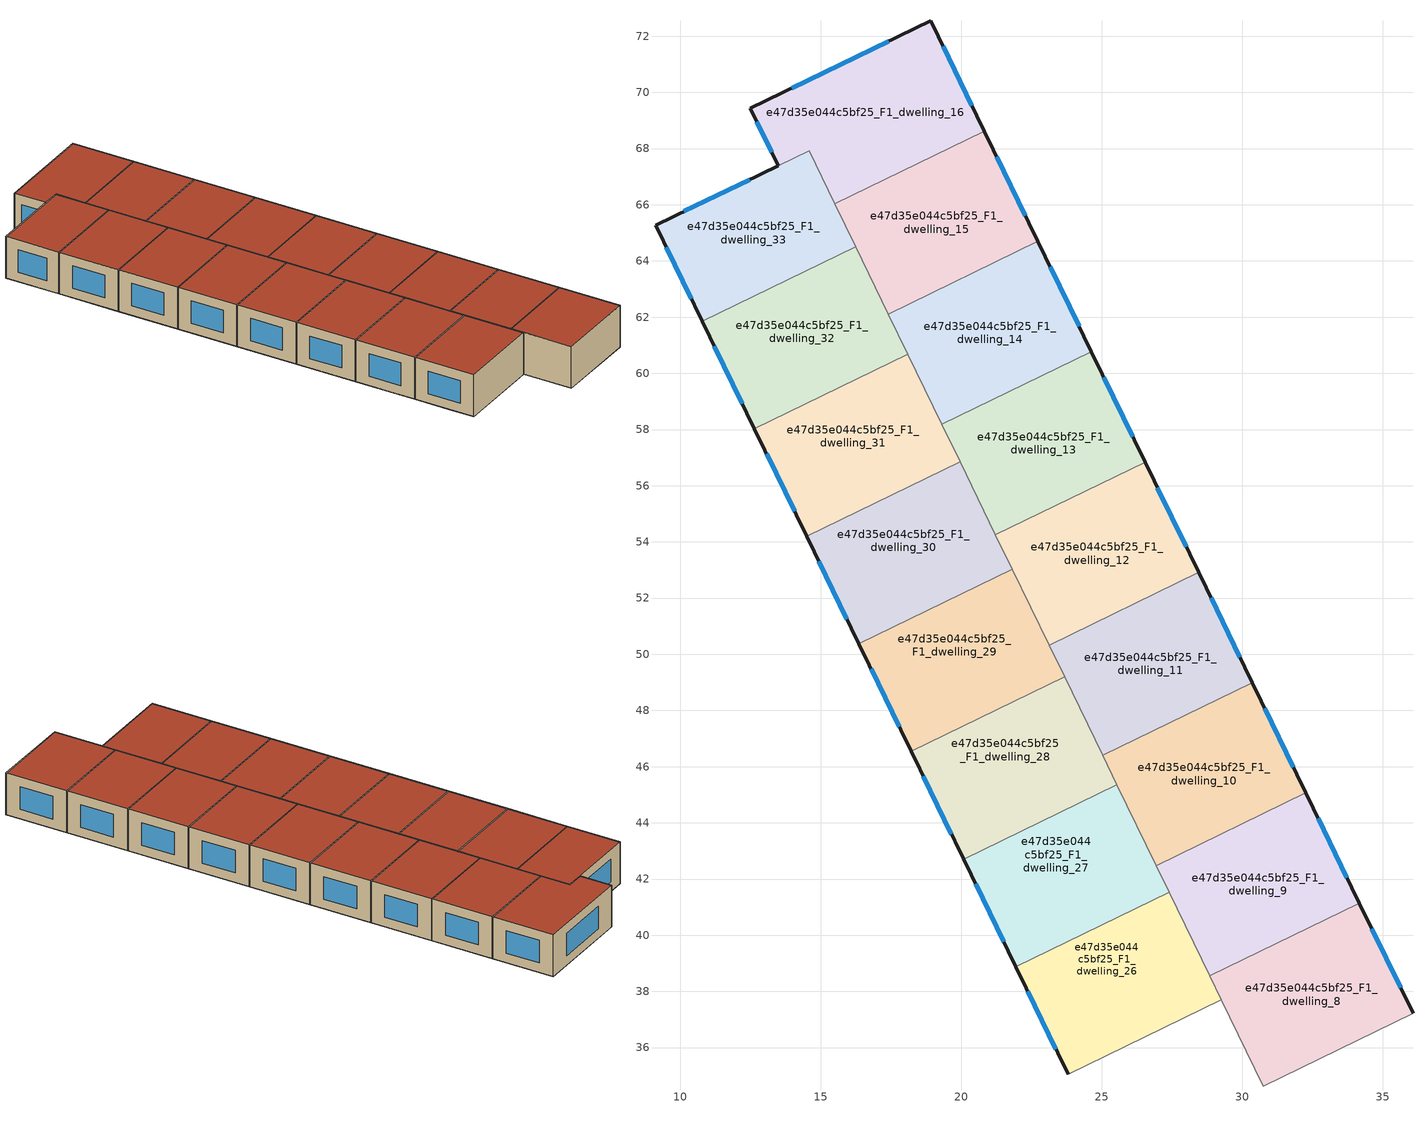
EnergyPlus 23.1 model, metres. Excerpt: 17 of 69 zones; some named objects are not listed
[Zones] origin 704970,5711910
e47d35e044c5bf25_F1_dwelling_10
 floor to e47d35e044c5bf25_F0_dwelling_10 (EU_floor_Construction): 32.26,45.07 30.35,48.99 25.03,46.4 26.94,42.48 z3
 wall outside (EU_wall_Construction): 30.35,48.99 32.26,45.07 z3:6
 wall to e47d35e044c5bf25_F1_dwelling_11 (EU_wall_Construction): 25.03,46.4 30.35,48.99 z3:6
 wall to e47d35e044c5bf25_F1_dwelling_9 (EU_wall_Construction): 32.26,45.07 26.94,42.48 z3:6
 wall to e47d35e044c5bf25_F1_dwelling_27 (EU_wall_Construction): 26.94,42.48 25.53,45.36 z3:6
 wall to e47d35e044c5bf25_F1_dwelling_28 (EU_wall_Construction): 25.53,45.36 25.03,46.4 z3:6
 window (EU_Window_Construction): 30.79,48.08 31.82,45.97 z3.69:5.31
 roof outside (EU_roof_Construction): 30.35,48.99 32.26,45.07 26.94,42.48 25.03,46.4 z6
e47d35e044c5bf25_F1_dwelling_11
 floor to e47d35e044c5bf25_F0_dwelling_11 (EU_floor_Construction): 30.35,48.99 28.44,52.92 23.12,50.33 25.03,46.4 z3
 wall outside (EU_wall_Construction): 28.44,52.92 30.35,48.99 z3:6
 wall to e47d35e044c5bf25_F1_dwelling_12 (EU_wall_Construction): 23.12,50.33 28.44,52.92 z3:6
 wall to e47d35e044c5bf25_F1_dwelling_28 (EU_wall_Construction): 25.03,46.4 23.67,49.19 z3:6
 wall to e47d35e044c5bf25_F1_dwelling_29 (EU_wall_Construction): 23.67,49.19 23.12,50.33 z3:6
 window (EU_Window_Construction): 28.89,52.01 29.91,49.9 z3.69:5.31
 roof outside (EU_roof_Construction): 28.44,52.92 30.35,48.99 25.03,46.4 23.12,50.33 z6
e47d35e044c5bf25_F1_dwelling_12
 floor to e47d35e044c5bf25_F0_dwelling_12 (EU_floor_Construction): 28.44,52.92 26.54,56.84 21.21,54.26 23.12,50.33 z3
 wall outside (EU_wall_Construction): 26.54,56.84 28.44,52.92 z3:6
 wall to e47d35e044c5bf25_F1_dwelling_13 (EU_wall_Construction): 21.21,54.26 26.54,56.84 z3:6
 wall to e47d35e044c5bf25_F1_dwelling_29 (EU_wall_Construction): 23.12,50.33 21.81,53.02 z3:6
 wall to e47d35e044c5bf25_F1_dwelling_30 (EU_wall_Construction): 21.81,53.02 21.21,54.26 z3:6
 window (EU_Window_Construction): 26.98,55.93 28,53.83 z3.69:5.31
 roof outside (EU_roof_Construction): 26.54,56.84 28.44,52.92 23.12,50.33 21.21,54.26 z6
e47d35e044c5bf25_F1_dwelling_13
 floor to e47d35e044c5bf25_F0_dwelling_13 (EU_floor_Construction): 26.54,56.84 24.63,60.77 19.31,58.18 21.21,54.26 z3
 wall outside (EU_wall_Construction): 24.63,60.77 26.54,56.84 z3:6
 wall to e47d35e044c5bf25_F1_dwelling_14 (EU_wall_Construction): 19.31,58.18 24.63,60.77 z3:6
 wall to e47d35e044c5bf25_F1_dwelling_30 (EU_wall_Construction): 21.21,54.26 19.95,56.85 z3:6
 wall to e47d35e044c5bf25_F1_dwelling_31 (EU_wall_Construction): 19.95,56.85 19.31,58.18 z3:6
 window (EU_Window_Construction): 25.07,59.86 26.1,57.75 z3.69:5.31
 roof outside (EU_roof_Construction): 24.63,60.77 26.54,56.84 21.21,54.26 19.31,58.18 z6
e47d35e044c5bf25_F1_dwelling_14
 floor to e47d35e044c5bf25_F0_dwelling_14 (EU_floor_Construction): 24.63,60.77 22.72,64.7 17.4,62.11 19.31,58.18 z3
 wall outside (EU_wall_Construction): 22.72,64.7 24.63,60.77 z3:6
 wall to e47d35e044c5bf25_F1_dwelling_15 (EU_wall_Construction): 17.4,62.11 22.72,64.7 z3:6
 wall to e47d35e044c5bf25_F1_dwelling_31 (EU_wall_Construction): 19.31,58.18 18.09,60.68 z3:6
 wall to e47d35e044c5bf25_F1_dwelling_32 (EU_wall_Construction): 18.09,60.68 17.4,62.11 z3:6
 window (EU_Window_Construction): 23.16,63.79 24.19,61.68 z3.69:5.31
 roof outside (EU_roof_Construction): 22.72,64.7 24.63,60.77 19.31,58.18 17.4,62.11 z6
e47d35e044c5bf25_F1_dwelling_15
 floor to e47d35e044c5bf25_F0_dwelling_15 (EU_floor_Construction): 22.72,64.7 20.81,68.62 15.49,66.04 17.4,62.11 z3
 wall outside (EU_wall_Construction): 20.81,68.62 22.72,64.7 z3:6
 wall to e47d35e044c5bf25_F1_dwelling_16 (EU_wall_Construction): 15.49,66.04 20.81,68.62 z3:6
 wall to e47d35e044c5bf25_F1_dwelling_32 (EU_wall_Construction): 17.4,62.11 16.23,64.51 z3:6
 wall to e47d35e044c5bf25_F1_dwelling_33 (EU_wall_Construction): 16.23,64.51 15.49,66.04 z3:6
 window (EU_Window_Construction): 21.25,67.71 22.28,65.6 z3.69:5.31
 roof outside (EU_roof_Construction): 20.81,68.62 22.72,64.7 17.4,62.11 15.49,66.04 z6
e47d35e044c5bf25_F1_dwelling_16
 floor to e47d35e044c5bf25_F0_dwelling_16 (EU_floor_Construction): 20.81,68.62 18.91,72.54 12.48,69.43 13.48,67.39 14.58,67.92 15.49,66.04 z3
 wall outside (EU_wall_Construction): 13.48,67.39 12.48,69.43 18.91,72.54 20.81,68.62 z3:6
 wall to e47d35e044c5bf25_F1_dwelling_33 (EU_wall_Construction): 15.49,66.04 14.58,67.92 13.48,67.39 z3:6
 window (EU_Window_Construction): 19.35,71.64 20.37,69.53 / 13.25,67.86 12.71,68.96 / 13.97,70.15 17.42,71.83 z3.69:5.31
 roof outside (EU_roof_Construction): 18.91,72.54 20.81,68.62 15.49,66.04 14.58,67.92 13.48,67.39 12.48,69.43 z6
e47d35e044c5bf25_F1_dwelling_26
 floor adiabatic (EU_floor_Construction): 28.43,39.41 27.39,41.53 21.94,38.88 22.97,36.76 z3
 floor to e47d35e044c5bf25_F0_dwelling_26 (EU_floor_Construction): 29.25,37.71 28.43,39.41 22.97,36.76 23.8,35.05 z3
 wall outside (EU_wall_Construction): 23.8,35.05 21.94,38.88 z3:6
 wall to e47d35e044c5bf25_F1_dwelling_27 (EU_wall_Construction): 21.94,38.88 27.4,41.54 z3:6
 wall to e47d35e044c5bf25_F1_dwelling_25 (EU_wall_Construction): 29.26,37.71 23.8,35.05 z3:6
 wall to e47d35e044c5bf25_F1_dwelling_9 (EU_wall_Construction): 27.4,41.54 28.84,38.55 z3:6
 wall to e47d35e044c5bf25_F1_dwelling_8 (EU_wall_Construction): 28.84,38.55 29.25,37.71 z3:6
 window (EU_Window_Construction): 23.37,35.94 22.37,38 z3.69:5.31
 roof outside (EU_roof_Construction): 27.4,41.54 29.26,37.71 23.8,35.05 21.94,38.88 z6
e47d35e044c5bf25_F1_dwelling_27
 floor to e47d35e044c5bf25_F0_dwelling_28 (EU_floor_Construction): 26.67,43.02 25.53,45.36 20.08,42.71 21.21,40.37 z3
 floor to e47d35e044c5bf25_F0_dwelling_27 (EU_floor_Construction): 27.39,41.53 26.67,43.02 21.21,40.37 21.94,38.88 z3
 wall outside (EU_wall_Construction): 21.94,38.88 20.08,42.71 z3:6
 wall to e47d35e044c5bf25_F1_dwelling_28 (EU_wall_Construction): 20.08,42.71 25.53,45.36 z3:6
 wall to e47d35e044c5bf25_F1_dwelling_9 (EU_wall_Construction): 26.94,42.48 27.39,41.54 z3:6
 window (EU_Window_Construction): 21.51,39.77 20.51,41.83 z3.69:5.31
 roof outside (EU_roof_Construction): 25.53,45.36 27.4,41.54 21.94,38.88 20.08,42.71 z6
e47d35e044c5bf25_F1_dwelling_28
 floor to e47d35e044c5bf25_F0_dwelling_28 (EU_floor_Construction): 25.53,45.36 24.91,46.64 19.46,43.99 20.08,42.71 z3
 floor to e47d35e044c5bf25_F0_dwelling_29 (EU_floor_Construction): 24.91,46.64 23.67,49.19 18.22,46.54 19.46,43.99 z3
 wall outside (EU_wall_Construction): 20.08,42.71 18.21,46.54 z3:6
 wall to e47d35e044c5bf25_F1_dwelling_29 (EU_wall_Construction): 18.21,46.54 23.67,49.19 z3:6
 window (EU_Window_Construction): 19.65,43.6 18.65,45.65 z3.69:5.31
 roof outside (EU_roof_Construction): 23.67,49.19 25.53,45.36 20.08,42.71 18.21,46.54 z6
e47d35e044c5bf25_F1_dwelling_29
 floor to e47d35e044c5bf25_F0_dwelling_29 (EU_floor_Construction): 23.67,49.19 23.16,50.26 17.7,47.6 18.22,46.54 z3
 floor to e47d35e044c5bf25_F0_dwelling_30 (EU_floor_Construction): 23.16,50.26 21.81,53.02 16.36,50.37 17.7,47.6 z3
 wall outside (EU_wall_Construction): 18.21,46.54 16.35,50.37 z3:6
 wall to e47d35e044c5bf25_F1_dwelling_30 (EU_wall_Construction): 16.35,50.37 21.81,53.02 z3:6
 window (EU_Window_Construction): 17.78,47.43 16.79,49.48 z3.69:5.31
 roof outside (EU_roof_Construction): 21.81,53.02 23.67,49.19 18.21,46.54 16.35,50.37 z6
e47d35e044c5bf25_F1_dwelling_30
 floor to e47d35e044c5bf25_F0_dwelling_30 (EU_floor_Construction): 21.81,53.02 21.4,53.87 15.94,51.22 16.36,50.37 z3
 floor to e47d35e044c5bf25_F0_dwelling_31 (EU_floor_Construction): 21.4,53.87 19.95,56.85 14.5,54.2 15.94,51.22 z3
 wall outside (EU_wall_Construction): 16.35,50.37 14.49,54.2 z3:6
 wall to e47d35e044c5bf25_F1_dwelling_31 (EU_wall_Construction): 14.49,54.2 19.95,56.85 z3:6
 window (EU_Window_Construction): 15.92,51.26 14.93,53.31 z3.69:5.31
 roof outside (EU_roof_Construction): 19.95,56.85 21.81,53.02 16.35,50.37 14.49,54.2 z6
e47d35e044c5bf25_F1_dwelling_31
 floor to e47d35e044c5bf25_F0_dwelling_32 (EU_floor_Construction): 19.64,57.49 18.09,60.68 12.64,58.03 14.19,54.84 z3
 floor to e47d35e044c5bf25_F0_dwelling_31 (EU_floor_Construction): 19.95,56.85 19.64,57.49 14.19,54.84 14.5,54.2 z3
 wall outside (EU_wall_Construction): 14.49,54.2 12.64,58.03 z3:6
 wall to e47d35e044c5bf25_F1_dwelling_32 (EU_wall_Construction): 12.64,58.03 18.09,60.68 z3:6
 window (EU_Window_Construction): 14.06,55.08 13.07,57.14 z3.69:5.31
 roof outside (EU_roof_Construction): 18.09,60.68 19.95,56.85 14.49,54.2 12.64,58.03 z6
e47d35e044c5bf25_F1_dwelling_32
 floor to e47d35e044c5bf25_F0_dwelling_32 (EU_floor_Construction): 18.09,60.68 17.89,61.1 12.43,58.45 12.64,58.03 z3
 floor to e47d35e044c5bf25_F0_dwelling_33 (EU_floor_Construction): 17.89,61.1 16.23,64.51 10.78,61.86 12.43,58.45 z3
 wall outside (EU_wall_Construction): 12.64,58.03 10.78,61.86 z3:6
 wall to e47d35e044c5bf25_F1_dwelling_33 (EU_wall_Construction): 10.78,61.86 16.23,64.51 z3:6
 window (EU_Window_Construction): 12.2,58.91 11.21,60.97 z3.69:5.31
 roof outside (EU_roof_Construction): 16.23,64.51 18.09,60.68 12.64,58.03 10.78,61.86 z6
e47d35e044c5bf25_F1_dwelling_33
 floor to e47d35e044c5bf25_F0_dwelling_33 (EU_floor_Construction): 16.23,64.51 16.13,64.72 10.67,62.07 10.78,61.86 z3
 floor to e47d35e044c5bf25_F0_dwelling_34 (EU_floor_Construction): 16.13,64.72 14.58,67.92 9.11,65.28 10.67,62.07 z3
 wall outside (EU_wall_Construction): 10.78,61.86 9.11,65.28 13.48,67.39 z3:6
 window (EU_Window_Construction): 10.39,62.65 9.5,64.49 / 10.12,65.77 12.47,66.9 z3.69:5.31
 roof outside (EU_roof_Construction): 14.58,67.92 16.23,64.51 10.78,61.86 9.11,65.28 z6
e47d35e044c5bf25_F1_dwelling_8
 floor to e47d35e044c5bf25_F0_dwelling_8 (EU_floor_Construction): 36.07,37.22 34.17,41.14 28.84,38.55 30.75,34.63 z3
 wall outside (EU_wall_Construction): 34.17,41.14 36.07,37.22 z3:6
 wall to e47d35e044c5bf25_F1_dwelling_9 (EU_wall_Construction): 28.84,38.55 34.17,41.14 z3:6
 wall to e47d35e044c5bf25_F1_dwelling_7 (EU_wall_Construction): 36.07,37.22 30.75,34.63 z3:6
 wall to e47d35e044c5bf25_F1_dwelling_25 (EU_wall_Construction): 30.75,34.63 29.26,37.71 z3:6
 window (EU_Window_Construction): 34.61,40.23 35.63,38.12 z3.69:5.31
 roof outside (EU_roof_Construction): 34.17,41.14 36.07,37.22 30.75,34.63 28.84,38.55 z6
e47d35e044c5bf25_F1_dwelling_9
 floor to e47d35e044c5bf25_F0_dwelling_9 (EU_floor_Construction): 34.17,41.14 32.26,45.07 26.94,42.48 28.84,38.55 z3
 wall outside (EU_wall_Construction): 32.26,45.07 34.17,41.14 z3:6
 window (EU_Window_Construction): 32.7,44.16 33.73,42.05 z3.69:5.31
 roof outside (EU_roof_Construction): 32.26,45.07 34.17,41.14 28.84,38.55 26.94,42.48 z6
[Building]
EU S2 Campaign: North Axis=0; Terrain=City; Solar Distribution=FullExterior
[Site:Location]
London: Latitude=51.5; Longitude=-0.5; Time Zone=0; Elevation=25
[SizingPeriod:WeatherFileDays]
AnnualSizingPeriod: Begin Month=1; Begin Day of Month=1; End Month=12; End Day of Month=31; Day of Week for Start Day=Monday; Use Weather File Daylight Saving Period=No; Use Weather File Rain and Snow Indicators=No
[MATERIAL]
EU_InternalMass_Material: Roughness=MediumRough; Thickness=0.1; Conductivity=1; Density=1800; Specific Heat=900; Thermal Absorptance=0.9; Solar Absorptance=0.7; Visible Absorptance=0.7
[MATERIAL:NOMASS] Roughness=MediumRough; Thermal Absorptance=0.9; Solar Absorptance=0.7; Visible Absorptance=0.7
Name | Thermal Resistance
EU_wall_NoMass | 0.635353
EU_roof_NoMass | 0.675062
EU_floor_NoMass | 1.96382
[WINDOWMATERIAL:SIMPLEGLAZINGSYSTEM]
EU_Window_SimpleGlazing: UFactor=2.96269; Solar Heat Gain Coefficient=0.76; Visible Transmittance=0.76
[CONSTRUCTION]
EU_wall_Construction: EU_wall_NoMass
EU_roof_Construction: EU_roof_NoMass
EU_floor_Construction: EU_floor_NoMass
EU_InternalMass_Construction: EU_InternalMass_Material
EU_Window_Construction: EU_Window_SimpleGlazing
[ZONE] Type=1; Multiplier=1; Ceiling Height=autocalculate; Floor Area=autocalculate; Part of Total Floor Area=Yes
Name | Volume
e47d35e044c5bf25_F1_dwelling_10 | 77.4873
e47d35e044c5bf25_F1_dwelling_11 | 77.4939
e47d35e044c5bf25_F1_dwelling_12 | 77.4917
e47d35e044c5bf25_F1_dwelling_13 | 77.4866
e47d35e044c5bf25_F1_dwelling_14 | 77.502
e47d35e044c5bf25_F1_dwelling_15; e47d35e044c5bf25_F1_dwelling_8 | 77.5005
e47d35e044c5bf25_F1_dwelling_16 | 85.8252
e47d35e044c5bf25_F1_dwelling_26 | 77.4998
e47d35e044c5bf25_F1_dwelling_27; e47d35e044c5bf25_F1_dwelling_31 | 77.5034
e47d35e044c5bf25_F1_dwelling_28 | 77.5049
e47d35e044c5bf25_F1_dwelling_29 | 77.488
e47d35e044c5bf25_F1_dwelling_30 | 77.5056
e47d35e044c5bf25_F1_dwelling_32 | 77.4946
e47d35e044c5bf25_F1_dwelling_33 | 69.1208
e47d35e044c5bf25_F1_dwelling_9 | 77.491
[INTERNALMASS] Construction=EU_InternalMass_Construction
Name | Zone or ZoneList | Surface Area
e47d35e044c5bf25_F1_dwelling_8_EU_InternalMass | e47d35e044c5bf25_F1_dwelling_8 | 25.8334
e47d35e044c5bf25_F1_dwelling_9_EU_InternalMass | e47d35e044c5bf25_F1_dwelling_9 | 25.8301
e47d35e044c5bf25_F1_dwelling_10_EU_InternalMass | e47d35e044c5bf25_F1_dwelling_10 | 25.8294
e47d35e044c5bf25_F1_dwelling_11_EU_InternalMass | e47d35e044c5bf25_F1_dwelling_11 | 25.8315
e47d35e044c5bf25_F1_dwelling_12_EU_InternalMass | e47d35e044c5bf25_F1_dwelling_12 | 25.8305
e47d35e044c5bf25_F1_dwelling_13_EU_InternalMass | e47d35e044c5bf25_F1_dwelling_13 | 25.8289
e47d35e044c5bf25_F1_dwelling_14_EU_InternalMass | e47d35e044c5bf25_F1_dwelling_14 | 25.8351
e47d35e044c5bf25_F1_dwelling_15_EU_InternalMass | e47d35e044c5bf25_F1_dwelling_15 | 25.8336
e47d35e044c5bf25_F1_dwelling_16_EU_InternalMass | e47d35e044c5bf25_F1_dwelling_16 | 28.6133
e47d35e044c5bf25_F1_dwelling_26_EU_InternalMass | e47d35e044c5bf25_F1_dwelling_26 | 25.8334
e47d35e044c5bf25_F1_dwelling_27_EU_InternalMass | e47d35e044c5bf25_F1_dwelling_27 | 25.8346
e47d35e044c5bf25_F1_dwelling_28_EU_InternalMass | e47d35e044c5bf25_F1_dwelling_28 | 25.8346
e47d35e044c5bf25_F1_dwelling_29_EU_InternalMass | e47d35e044c5bf25_F1_dwelling_29 | 25.8298
e47d35e044c5bf25_F1_dwelling_30_EU_InternalMass | e47d35e044c5bf25_F1_dwelling_30 | 25.8352
e47d35e044c5bf25_F1_dwelling_31_EU_InternalMass | e47d35e044c5bf25_F1_dwelling_31 | 25.8346
e47d35e044c5bf25_F1_dwelling_32_EU_InternalMass | e47d35e044c5bf25_F1_dwelling_32 | 25.8314
e47d35e044c5bf25_F1_dwelling_33_EU_InternalMass | e47d35e044c5bf25_F1_dwelling_33 | 23.0508
[OTHEREQUIPMENT] Fuel Type=Electricity; Design Level Calculation Method=Watts/Area; Power per Zone Floor Area=1; Fraction Latent=0; Fraction Radiant=0; Fraction Lost=0; Carbon Dioxide Generation Rate=0; EndUse Subcategory=EU_Step8_InternalGains
Name | Zone or ZoneList or Space or SpaceList | Schedule
EU_Step8_InternalGain_e47d35e044c5bf25_F1_dwelling_8_f000 | e47d35e044c5bf25_F1_dwelling_8 | EU_Step8_GainSchedule_e47d35e044c5bf25_F1_dwelling_8_f000
EU_Step8_InternalGain_e47d35e044c5bf25_F1_dwelling_9_f000 | e47d35e044c5bf25_F1_dwelling_9 | EU_Step8_GainSchedule_e47d35e044c5bf25_F1_dwelling_9_f000
EU_Step8_InternalGain_e47d35e044c5bf25_F1_dwelling_10_f000 | e47d35e044c5bf25_F1_dwelling_10 | EU_Step8_GainSchedule_e47d35e044c5bf25_F1_dwelling_10_f000
EU_Step8_InternalGain_e47d35e044c5bf25_F1_dwelling_11_f000 | e47d35e044c5bf25_F1_dwelling_11 | EU_Step8_GainSchedule_e47d35e044c5bf25_F1_dwelling_11_f000
EU_Step8_InternalGain_e47d35e044c5bf25_F1_dwelling_12_f000 | e47d35e044c5bf25_F1_dwelling_12 | EU_Step8_GainSchedule_e47d35e044c5bf25_F1_dwelling_12_f000
EU_Step8_InternalGain_e47d35e044c5bf25_F1_dwelling_13_f000 | e47d35e044c5bf25_F1_dwelling_13 | EU_Step8_GainSchedule_e47d35e044c5bf25_F1_dwelling_13_f000
EU_Step8_InternalGain_e47d35e044c5bf25_F1_dwelling_14_f000 | e47d35e044c5bf25_F1_dwelling_14 | EU_Step8_GainSchedule_e47d35e044c5bf25_F1_dwelling_14_f000
EU_Step8_InternalGain_e47d35e044c5bf25_F1_dwelling_15_f000 | e47d35e044c5bf25_F1_dwelling_15 | EU_Step8_GainSchedule_e47d35e044c5bf25_F1_dwelling_15_f000
EU_Step8_InternalGain_e47d35e044c5bf25_F1_dwelling_16_f000 | e47d35e044c5bf25_F1_dwelling_16 | EU_Step8_GainSchedule_e47d35e044c5bf25_F1_dwelling_16_f000
EU_Step8_InternalGain_e47d35e044c5bf25_F1_dwelling_26_f000 | e47d35e044c5bf25_F1_dwelling_26 | EU_Step8_GainSchedule_e47d35e044c5bf25_F1_dwelling_26_f000
EU_Step8_InternalGain_e47d35e044c5bf25_F1_dwelling_27_f000 | e47d35e044c5bf25_F1_dwelling_27 | EU_Step8_GainSchedule_e47d35e044c5bf25_F1_dwelling_27_f000
EU_Step8_InternalGain_e47d35e044c5bf25_F1_dwelling_28_f000 | e47d35e044c5bf25_F1_dwelling_28 | EU_Step8_GainSchedule_e47d35e044c5bf25_F1_dwelling_28_f000
EU_Step8_InternalGain_e47d35e044c5bf25_F1_dwelling_29_f000 | e47d35e044c5bf25_F1_dwelling_29 | EU_Step8_GainSchedule_e47d35e044c5bf25_F1_dwelling_29_f000
EU_Step8_InternalGain_e47d35e044c5bf25_F1_dwelling_30_f000 | e47d35e044c5bf25_F1_dwelling_30 | EU_Step8_GainSchedule_e47d35e044c5bf25_F1_dwelling_30_f000
EU_Step8_InternalGain_e47d35e044c5bf25_F1_dwelling_31_f000 | e47d35e044c5bf25_F1_dwelling_31 | EU_Step8_GainSchedule_e47d35e044c5bf25_F1_dwelling_31_f000
EU_Step8_InternalGain_e47d35e044c5bf25_F1_dwelling_32_f000 | e47d35e044c5bf25_F1_dwelling_32 | EU_Step8_GainSchedule_e47d35e044c5bf25_F1_dwelling_32_f000
EU_Step8_InternalGain_e47d35e044c5bf25_F1_dwelling_33_f000 | e47d35e044c5bf25_F1_dwelling_33 | EU_Step8_GainSchedule_e47d35e044c5bf25_F1_dwelling_33_f000
[ZONEVENTILATION:DESIGNFLOWRATE] Schedule=EU_AlwaysOn; Design Flow Rate Calculation Method=AirChanges/Hour; Air Changes per Hour=0.555504; Ventilation Type=Natural; Fan Pressure Rise=0; Fan Total Efficiency=1; Constant Term Coefficient=1; Temperature Term Coefficient=0; Velocity Term Coefficient=0; Velocity Squared Term Coefficient=0; Minimum Indoor Temperature=-100; Maximum Indoor Temperature=100; Delta Temperature=-100; Minimum Outdoor Temperature=-100; Maximum Outdoor Temperature=100; Maximum Wind Speed=40
Name | Zone or ZoneList or Space or SpaceList
EU_ConstantAir_e47d35e044c5bf25_F1_dwelling_8 | e47d35e044c5bf25_F1_dwelling_8
EU_ConstantAir_e47d35e044c5bf25_F1_dwelling_9 | e47d35e044c5bf25_F1_dwelling_9
EU_ConstantAir_e47d35e044c5bf25_F1_dwelling_10 | e47d35e044c5bf25_F1_dwelling_10
EU_ConstantAir_e47d35e044c5bf25_F1_dwelling_11 | e47d35e044c5bf25_F1_dwelling_11
EU_ConstantAir_e47d35e044c5bf25_F1_dwelling_12 | e47d35e044c5bf25_F1_dwelling_12
EU_ConstantAir_e47d35e044c5bf25_F1_dwelling_13 | e47d35e044c5bf25_F1_dwelling_13
EU_ConstantAir_e47d35e044c5bf25_F1_dwelling_14 | e47d35e044c5bf25_F1_dwelling_14
EU_ConstantAir_e47d35e044c5bf25_F1_dwelling_15 | e47d35e044c5bf25_F1_dwelling_15
EU_ConstantAir_e47d35e044c5bf25_F1_dwelling_16 | e47d35e044c5bf25_F1_dwelling_16
EU_ConstantAir_e47d35e044c5bf25_F1_dwelling_26 | e47d35e044c5bf25_F1_dwelling_26
EU_ConstantAir_e47d35e044c5bf25_F1_dwelling_27 | e47d35e044c5bf25_F1_dwelling_27
EU_ConstantAir_e47d35e044c5bf25_F1_dwelling_28 | e47d35e044c5bf25_F1_dwelling_28
EU_ConstantAir_e47d35e044c5bf25_F1_dwelling_29 | e47d35e044c5bf25_F1_dwelling_29
EU_ConstantAir_e47d35e044c5bf25_F1_dwelling_30 | e47d35e044c5bf25_F1_dwelling_30
EU_ConstantAir_e47d35e044c5bf25_F1_dwelling_31 | e47d35e044c5bf25_F1_dwelling_31
EU_ConstantAir_e47d35e044c5bf25_F1_dwelling_32 | e47d35e044c5bf25_F1_dwelling_32
EU_ConstantAir_e47d35e044c5bf25_F1_dwelling_33 | e47d35e044c5bf25_F1_dwelling_33
[HVACTEMPLATE:ZONE:IDEALLOADSAIRSYSTEM] System Availability Schedule=EU_AlwaysOn; Maximum Heating Supply Air Temperature=50; Minimum Cooling Supply Air Temperature=13; Maximum Heating Supply Air Humidity Ratio=0.0156; Minimum Cooling Supply Air Humidity Ratio=0.0077; Heating Limit=NoLimit; Cooling Limit=NoLimit; Heating Availability Schedule=EU_AlwaysOn; Cooling Availability Schedule=EU_CoolingOff; Dehumidification Control Type=ConstantSensibleHeatRatio; Cooling Sensible Heat Ratio=0.7; Dehumidification Setpoint=60; Humidification Control Type=None; Humidification Setpoint=30; Outdoor Air Method=None; Outdoor Air Flow Rate per Person=0.00944; Outdoor Air Flow Rate per Zone Floor Area=0; Outdoor Air Flow Rate per Zone=0; Demand Controlled Ventilation Type=None; Outdoor Air Economizer Type=NoEconomizer; Heat Recovery Type=None; Sensible Heat Recovery Effectiveness=0.7; Latent Heat Recovery Effectiveness=0.65
Name | Template Thermostat
e47d35e044c5bf25_F1_dwelling_8 | EU_HeatOnly_e47d35e044c5bf25_F1_dwelling_8
e47d35e044c5bf25_F1_dwelling_9 | EU_HeatOnly_e47d35e044c5bf25_F1_dwelling_9
e47d35e044c5bf25_F1_dwelling_10 | EU_HeatOnly_e47d35e044c5bf25_F1_dwelling_10
e47d35e044c5bf25_F1_dwelling_11 | EU_HeatOnly_e47d35e044c5bf25_F1_dwelling_11
e47d35e044c5bf25_F1_dwelling_12 | EU_HeatOnly_e47d35e044c5bf25_F1_dwelling_12
e47d35e044c5bf25_F1_dwelling_13 | EU_HeatOnly_e47d35e044c5bf25_F1_dwelling_13
e47d35e044c5bf25_F1_dwelling_14 | EU_HeatOnly_e47d35e044c5bf25_F1_dwelling_14
e47d35e044c5bf25_F1_dwelling_15 | EU_HeatOnly_e47d35e044c5bf25_F1_dwelling_15
e47d35e044c5bf25_F1_dwelling_16 | EU_HeatOnly_e47d35e044c5bf25_F1_dwelling_16
e47d35e044c5bf25_F1_dwelling_26 | EU_HeatOnly_e47d35e044c5bf25_F1_dwelling_26
e47d35e044c5bf25_F1_dwelling_27 | EU_HeatOnly_e47d35e044c5bf25_F1_dwelling_27
e47d35e044c5bf25_F1_dwelling_28 | EU_HeatOnly_e47d35e044c5bf25_F1_dwelling_28
e47d35e044c5bf25_F1_dwelling_29 | EU_HeatOnly_e47d35e044c5bf25_F1_dwelling_29
e47d35e044c5bf25_F1_dwelling_30 | EU_HeatOnly_e47d35e044c5bf25_F1_dwelling_30
e47d35e044c5bf25_F1_dwelling_31 | EU_HeatOnly_e47d35e044c5bf25_F1_dwelling_31
e47d35e044c5bf25_F1_dwelling_32 | EU_HeatOnly_e47d35e044c5bf25_F1_dwelling_32
e47d35e044c5bf25_F1_dwelling_33 | EU_HeatOnly_e47d35e044c5bf25_F1_dwelling_33
[SIZING:ZONE] Zone Cooling Design Supply Air Temperature Input Method=SupplyAirTemperature; Zone Cooling Design Supply Air Temperature=13; Zone Heating Design Supply Air Temperature Input Method=SupplyAirTemperature; Zone Heating Design Supply Air Temperature=50; Zone Cooling Design Supply Air Humidity Ratio=0.008; Zone Heating Design Supply Air Humidity Ratio=0.008; Cooling Design Air Flow Method=DesignDay; Cooling Design Air Flow Rate=0; Cooling Minimum Air Flow per Zone Floor Area=0.000762; Cooling Minimum Air Flow=0; Cooling Minimum Air Flow Fraction=0.2; Heating Design Air Flow Method=DesignDay; Heating Design Air Flow Rate=0; Heating Maximum Air Flow per Zone Floor Area=0.002032; Heating Maximum Air Flow=0.141576; Heating Maximum Air Flow Fraction=0.3; Account for Dedicated Outdoor Air System=No; Dedicated Outdoor Air System Control Strategy=NeutralSupplyAir; Dedicated Outdoor Air Low Setpoint Temperature for Design=autosize; Dedicated Outdoor Air High Setpoint Temperature for Design=autosize; Zone Load Sizing Method=Sensible Load Only No Latent Load; Zone Latent Cooling Design Supply Air Humidity Ratio Input Method=HumidityRatioDifference; Zone Cooling Design Supply Air Humidity Ratio Difference=0.005; Zone Latent Heating Design Supply Air Humidity Ratio Input Method=HumidityRatioDifference; Zone Humidification Design Supply Air Humidity Ratio Difference=0.005
e47d35e044c5bf25_F1_dwelling_8; e47d35e044c5bf25_F1_dwelling_9; e47d35e044c5bf25_F1_dwelling_10; e47d35e044c5bf25_F1_dwelling_11; e47d35e044c5bf25_F1_dwelling_12; e47d35e044c5bf25_F1_dwelling_13; e47d35e044c5bf25_F1_dwelling_14; e47d35e044c5bf25_F1_dwelling_15; e47d35e044c5bf25_F1_dwelling_16; e47d35e044c5bf25_F1_dwelling_26; e47d35e044c5bf25_F1_dwelling_27; e47d35e044c5bf25_F1_dwelling_28; e47d35e044c5bf25_F1_dwelling_29; e47d35e044c5bf25_F1_dwelling_30; e47d35e044c5bf25_F1_dwelling_31; e47d35e044c5bf25_F1_dwelling_32; e47d35e044c5bf25_F1_dwelling_33
[SCHEDULE:CONSTANT]
Name | Hourly Value
EU_AlwaysOn | 1
EU_CoolingOff | 0
[SCHEDULE:FILE] Column Number=1; Rows to Skip at Top=0; Number of Hours of Data=8760; Column Separator=Comma; Interpolate to Timestep=No; Minutes per Item=60; Adjust Schedule for Daylight Savings=Yes
Name | File
EU_Step8_GainSchedule_e47d35e044c5bf25_F1_dwelling_8_f000 | ../../schedules/e47d35e044c5bf25/e47d35e044c5bf25_F1_dwelling_8_f000_gain.csv
EU_Step8_GainSchedule_e47d35e044c5bf25_F1_dwelling_9_f000 | ../../schedules/e47d35e044c5bf25/e47d35e044c5bf25_F1_dwelling_9_f000_gain.csv
EU_Step8_GainSchedule_e47d35e044c5bf25_F1_dwelling_10_f000 | ../../schedules/e47d35e044c5bf25/e47d35e044c5bf25_F1_dwelling_10_f000_gain.csv
EU_Step8_GainSchedule_e47d35e044c5bf25_F1_dwelling_11_f000 | ../../schedules/e47d35e044c5bf25/e47d35e044c5bf25_F1_dwelling_11_f000_gain.csv
EU_Step8_GainSchedule_e47d35e044c5bf25_F1_dwelling_12_f000 | ../../schedules/e47d35e044c5bf25/e47d35e044c5bf25_F1_dwelling_12_f000_gain.csv
EU_Step8_GainSchedule_e47d35e044c5bf25_F1_dwelling_13_f000 | ../../schedules/e47d35e044c5bf25/e47d35e044c5bf25_F1_dwelling_13_f000_gain.csv
EU_Step8_GainSchedule_e47d35e044c5bf25_F1_dwelling_14_f000 | ../../schedules/e47d35e044c5bf25/e47d35e044c5bf25_F1_dwelling_14_f000_gain.csv
EU_Step8_GainSchedule_e47d35e044c5bf25_F1_dwelling_15_f000 | ../../schedules/e47d35e044c5bf25/e47d35e044c5bf25_F1_dwelling_15_f000_gain.csv
EU_Step8_GainSchedule_e47d35e044c5bf25_F1_dwelling_16_f000 | ../../schedules/e47d35e044c5bf25/e47d35e044c5bf25_F1_dwelling_16_f000_gain.csv
EU_Step8_GainSchedule_e47d35e044c5bf25_F1_dwelling_26_f000 | ../../schedules/e47d35e044c5bf25/e47d35e044c5bf25_F1_dwelling_26_f000_gain.csv
EU_Step8_GainSchedule_e47d35e044c5bf25_F1_dwelling_27_f000 | ../../schedules/e47d35e044c5bf25/e47d35e044c5bf25_F1_dwelling_27_f000_gain.csv
EU_Step8_GainSchedule_e47d35e044c5bf25_F1_dwelling_28_f000 | ../../schedules/e47d35e044c5bf25/e47d35e044c5bf25_F1_dwelling_28_f000_gain.csv
EU_Step8_GainSchedule_e47d35e044c5bf25_F1_dwelling_29_f000 | ../../schedules/e47d35e044c5bf25/e47d35e044c5bf25_F1_dwelling_29_f000_gain.csv
EU_Step8_GainSchedule_e47d35e044c5bf25_F1_dwelling_30_f000 | ../../schedules/e47d35e044c5bf25/e47d35e044c5bf25_F1_dwelling_30_f000_gain.csv
EU_Step8_GainSchedule_e47d35e044c5bf25_F1_dwelling_31_f000 | ../../schedules/e47d35e044c5bf25/e47d35e044c5bf25_F1_dwelling_31_f000_gain.csv
EU_Step8_GainSchedule_e47d35e044c5bf25_F1_dwelling_32_f000 | ../../schedules/e47d35e044c5bf25/e47d35e044c5bf25_F1_dwelling_32_f000_gain.csv
EU_Step8_GainSchedule_e47d35e044c5bf25_F1_dwelling_33_f000 | ../../schedules/e47d35e044c5bf25/e47d35e044c5bf25_F1_dwelling_33_f000_gain.csv
